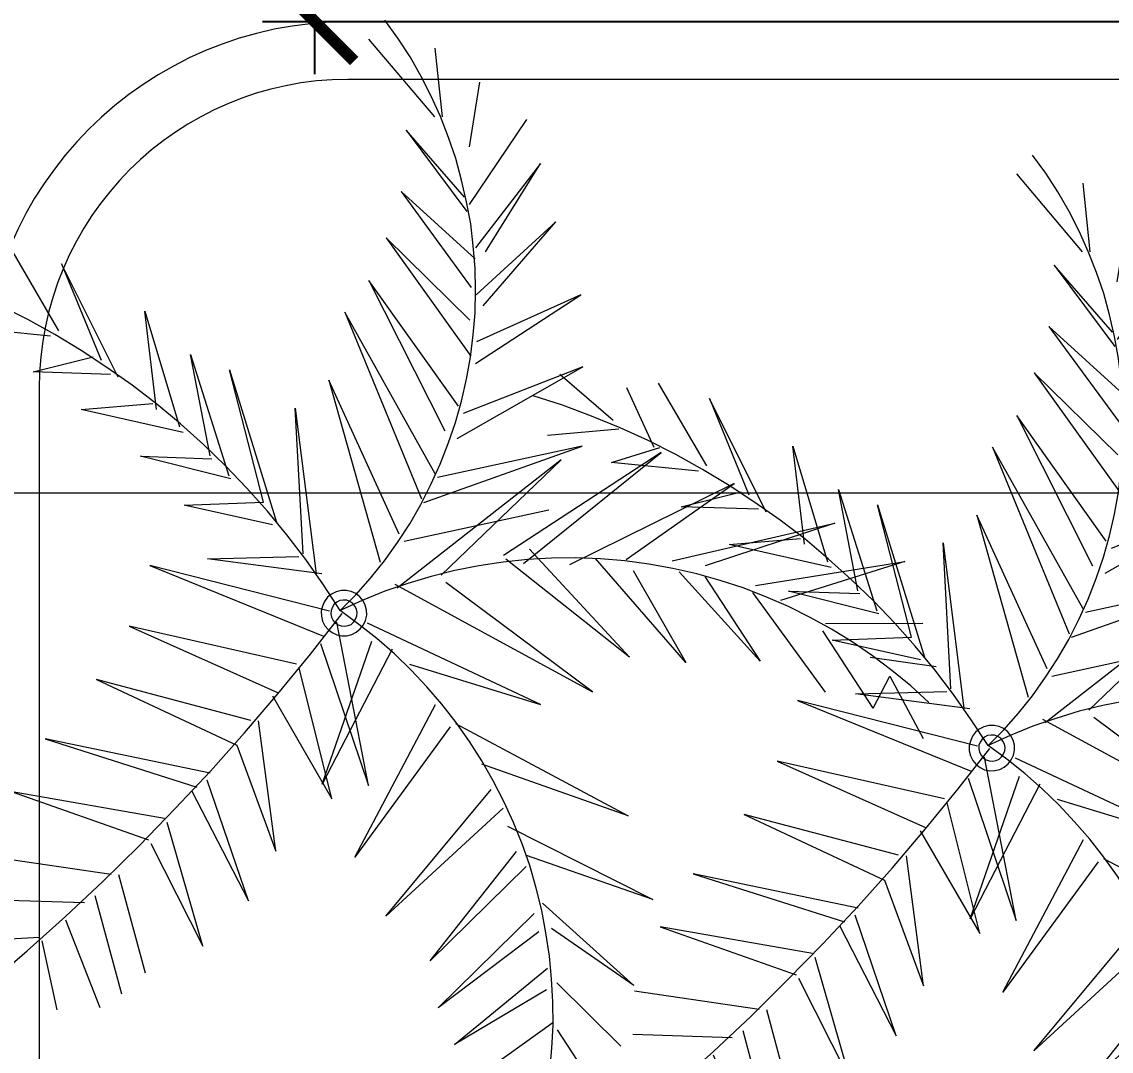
# Model space of a CAD drawing. Header units: millimetres. Extents: x 485872 to 486142, y -52344 to -52207.
# Drawn here: x 485939.307 to 485941.389, y -52261.565 to -52259.599 of the extents above; entities that cross this region are included whole.
import ezdxf

# ---------------------------------------------------------------- set-up
doc = ezdxf.new("R2010")
doc.units = ezdxf.units.MM
doc.header["$LTSCALE"] = 15
doc.header["$PDMODE"] = 2
doc.header["$PDSIZE"] = -10
doc.linetypes.add('DASHDOTX2', pattern=[50.8, 25.4, -12.7, 0, -12.7])
doc.layers.add('hacth', color=9, linetype='Continuous')
doc.layers.add('PAREDE', color=255, linetype='Continuous', lineweight=13)
doc.styles.get("Standard").update_dxf_attribs({"font": ''})
doc.styles.get('Standard').set_extended_font_data('Flux Architect', italic=True)
doc.dimstyles.get("Standard").update_dxf_attribs({"dimtxt": 0.2, "dimasz": 0.15, "dimexe": 0.1, "dimexo": 0.3, "dimgap": 0.1, "dimtad": 1, "dimzin": 0, "dimdsep": 46, "dimtxsty": 'Standard', "dimblk": 'ARCHTICK', "dimcen": 0.09, "dimdle": 0.1, "dimclrd": 4, "dimclrt": 2, "dimadec": 0, "dimazin": 0, "dimtfac": 1, "dimtofl": 0, "dimtmove": 0, "dimatfit": 3, "dimfxl": 1, "dimtfillclr": 1, "dimtolj": 1, "dimtzin": 0, "dimarcsym": 1})

# ---------------------------------------------------------------- blocks, each defined once
blk = doc.blocks.new('borbrak')
at = {"layer": 'hacth', "color": 76, "lineweight": 0}
for p, q in [((293.5168614747817, 695.2698518221441), (411.135222147277, 959.5008667326764)), ((411.135222147277, 959.5008667326764), (343.8465785999433, 719.3405860952624)), ((427.5470864281524, 767.4820546550908), (528.7535828197722, 923.3947653161888)), ((612.4540906615439, 899.3240310430699), (528.7535828197722, 803.5881560715786)), ((167.1455065137706, 587.4986097140645), (276.5579350526095, 887.2886639065109)), ((276.5579350526095, 887.2886639065109), (209.2692915052758, 635.0930161257565)), ((616.2835256644757, 838.6001332053563), (571.9714921075501, 824.9235796380087)), ((616.2835256644757, 838.6001332053563), (661.6896835039953, 850.0884382005897)), ((-614.0592332429369, 635.0930161257565), (-690.1008710788446, 815.6235232081088)), ((571.9714921075501, 824.9235796380087), (528.2065206784754, 809.0587774917075)), ((612.4540906615439, 755.4466875117505), (579.083299944934, 815.6235232081088)), ((579.083299944934, 815.6235232081088), (713.6605870532222, 803.5881560715786)), ((-521.6057311126497, 611.5693439871827), (-605.8533011093386, 791.5527889349905)), ((-605.8533011093386, 791.5527889349905), (-538.5646575348219, 599.5339768506527)), ((484.9886114042599, 791.0057267936645), (442.8648264127549, 771.3114896580228)), ((528.2065206784754, 809.0587774917075), (484.9886114042599, 791.0057267936645)), ((-706.5127353596617, 695.2698518221441), (-798.9662374763284, 779.5174217984602)), ((442.8648264127549, 771.3114896580228), (401.8351657309684, 749.4290039434562)), ((-437.9052232981194, 551.3925082908245), (-496.4408725704415, 755.4466875117505)), ((-496.4408725704415, 755.4466875117505), (-463.070081867394, 551.3925082908245)), ((108.6098572413902, 767.4820546550908), (66.48607226344757, 419.0034697683004)), ((116.8157893885509, 515.2864068743364), (108.6098572413902, 767.4820546550908)), ((401.8351657309684, 749.4290039434562), (361.8996293183883, 725.9053318116638)), ((612.4540906615439, 755.4466875117505), (436.3000807166681, 755.4466875117505)), ((-782.5543731819489, 683.2344846855849), (-900.1727338680066, 743.4113203819722)), ((-353.6576533285552, 719.3405860952624), (-387.5755061728996, 503.2510397377773)), ((-353.6576533285552, 479.1803054646589), (-353.6576533285552, 719.3405860952624)), ((361.8996293183883, 725.9053318116638), (322.5111550471047, 700.1934111077571)), ((-954.8789481374553, 694.1757275394922), (-997.5497952703154, 691.9874789673484)), ((-912.2081010181572, 694.1757275394922), (-954.8789481374553, 694.1757275394922)), ((-869.5372538717347, 691.4404168260222), (-912.2081010181572, 694.1757275394922)), ((-827.4134688937338, 687.0639196749543), (-869.5372538717347, 691.4404168260222)), ((-785.2896839022287, 680.4991739721153), (-827.4134688937338, 687.0639196749543)), ((322.5111550471047, 700.1934111077571), (284.763867186266, 672.8403039662516)), ((301.7227936084382, 683.2344846855849), (536.9595149670495, 695.2698518221441)), ((-790.7603053291677, 671.1991175422443), (-983.8732416962157, 647.128383269126)), ((-743.1658989106654, 671.7461796903808), (-785.2896839022287, 680.4991739721153)), ((-702.1362382153748, 661.3519989710185), (-743.1658989106654, 671.7461796903808)), ((-17.76149770611664, 683.2344846855849), (-17.76149770611664, 323.26759479678)), ((16.15635513822781, 347.3383290698984), (-17.76149770611664, 683.2344846855849)), ((284.763867186266, 672.8403039662516), (248.6577657765593, 643.8460104143305)), ((-661.6536396614392, 648.2225075449969), (-702.1362382153748, 661.3519989710185)), ((-621.7181032488587, 633.4518296949681), (-661.6536396614392, 648.2225075449969)), ((-236.0392926561181, 647.128383269126), (-286.3690097812214, 406.9681026249307)), ((-252.9982190782321, 371.4090633566083), (-236.0392926561181, 647.128383269126)), ((-631.0181596651091, 635.0930161257565), (-798.9662374763284, 611.5693439871827)), ((-582.329628977517, 617.0399654141512), (-621.7181032488587, 633.4518296949681)), ((248.6577657765593, 643.8460104143305), (213.6457886495045, 613.2105304112192)), ((-798.9662374763284, 611.5693439871827), (-605.8533011093386, 623.6047111305523)), ((-544.0352789889439, 597.8927904266457), (-582.329628977517, 617.0399654141512)), ((213.6457886495045, 613.2105304112192), (180.2749979465734, 580.3868018563369)), ((419.3411542944958, 623.6047111305523), (192.3103650831034, 587.4986097140645)), ((226.228217927448, 623.6047111305523), (419.3411542944958, 623.6047111305523)), ((-521.6057311126497, 587.4986097140645), (-706.5127353596617, 539.3571411610463)), ((-506.8350532694022, 577.6514911428677), (-544.0352789889439, 597.8927904266457)), ((-470.7289518461911, 555.2219432937563), (-506.8350532694022, 577.6514911428677)), ((-110.2149998227833, 563.4278754341648), (-210.8744340731064, 299.1968605168513)), ((-185.7095755308981, 251.055391957052), (-110.2149998227833, 563.4278754341648)), ((180.2749979465734, 580.3868018563369), (147.9983315126736, 547.0160111533478)), ((-706.5127353596617, 539.3571411610463), (-480.0290082896244, 551.3925082908245)), ((-435.1699125914018, 531.1512090138567), (-470.7289518461911, 555.2219432937563)), ((147.9983315126736, 547.0160111533478), (117.9099136712611, 511.4569718714047)), ((-401.7991218884126, 504.8922261685945), (-435.1699125914018, 531.1512090138567)), ((-429.1522290231077, 515.2864068743364), (-647.9770860872812, 467.1449383213182)), ((-368.9753933130996, 477.5391190270893), (-401.7991218884126, 504.8922261685945)), ((-110.2149998227833, 515.2864068743364), (-76.29714697843883, 119.213415575854)), ((-51.13228840910597, 202.9139234040049), (-110.2149998227833, 515.2864068743364)), ((343.8465785999433, 503.2510397377773), (83.44499868556159, 467.1449383213182)), ((117.9099136712611, 511.4569718714047), (88.91562011255883, 474.8038083135907)), ((141.9806479443214, 515.2864068743364), (343.8465785999433, 503.2510397377773)), ((-647.9770860872812, 467.1449383213182), (-370.6165797507856, 479.1803054646589)), ((-337.7928511890931, 447.9977633270027), (-368.9753933130996, 477.5391190270893)), ((88.91562011255883, 474.8038083135907), (62.10957511910237, 436.5094583317985)), ((-308.2514954754151, 417.3622833442932), (-337.7928511890931, 447.9977633270027)), ((-42.92635627544949, 443.0742040414189), (-143.5857905257726, 178.8431891308864)), ((-280.3513261993649, 385.632679065282), (-308.2514954754151, 417.3622833442932)), ((276.5579350526095, 419.0034697683004), (-9.008503431105055, 323.26759479678)), ((-0.8025712838862091, 371.4090633566083), (276.5579350526095, 419.0034697683004)), ((62.10957511910237, 436.5094583317985), (36.94471654982772, 397.1209840605153)), ((-303.3279362034518, 406.9681026249307), (-597.6473689620616, 394.9327354815905)), ((36.94471654982772, 397.1209840605153), (13.96810655930312, 357.1854476410954)), ((-597.6473689620616, 394.9327354815905), (-278.1630776204401, 359.373696213239)), ((-254.0923433608841, 351.7148262209667), (-280.3513261993649, 385.632679065282)), ((13.96810655930312, 357.1854476410954), (-7.367317007156088, 315.6087247908872)), ((-229.4745469328482, 317.2499112284859), (-254.0923433608841, 351.7148262209667)), ((-572.4825104062911, 323.26759479678), (-193.9155076509342, 251.055391957052)), ((-219.0803662338876, 299.1968605168513), (-572.4825104062911, 323.26759479678)), ((-206.49793694244, 281.143809812027), (-229.4745469328482, 317.2499112284859)), ((-85.0501412534504, 119.213415575854), (293.5168614747817, 323.26759479678)), ((293.5168614747817, 323.26759479678), (-34.17336198693373, 202.9139234040049)), ((-7.367317007156088, 315.6087247908872), (-26.5144920081948, 272.9378776648082)), ((-185.1625133759807, 244.4906462542131), (-206.49793694244, 281.143809812027)), ((-26.5144920081948, 272.9378776648082), (-44.02048057172215, 229.7199683974032)), ((201.0633593581151, 71.07194702280684), (528.7535828197722, 251.055391957052)), ((528.7535828197722, 251.055391957052), (293.5168614747817, 71.07194702280684)), ((-166.0153383748838, 206.1962962588296), (-185.1625133759807, 244.4906462542131)), ((-44.02048057172215, 229.7199683974032), (-59.33822055626661, 185.9549969818326)), ((-480.0290082896244, 226.9846576839045), (-135.3798584057367, 119.213415575854)), ((-160.5447169479448, 178.8431891308864), (-480.0290082896244, 226.9846576839045)), ((259.5990086304373, 226.9846576839045), (-51.13228840910597, 34.96584559956682)), ((58.28014011622871, 59.03657987946644), (259.5990086304373, 226.9846576839045)), ((-149.0564119527116, 167.3548841356824), (-166.0153383748838, 206.1962962588296)), ((419.3411542944958, 47.00121273612603), (688.495728483831, 202.9139234040049)), ((688.495728483831, 202.9139234040049), (486.6297978418296, 47.00121273612603)), ((-133.191609826812, 127.4193477162625), (-149.0564119527116, 167.3548841356824)), ((-59.33822055626661, 185.9549969818326), (-72.46771198906936, 141.0959012836101)), ((-470.7289518461911, 143.8312119971087), (-184.0683890933287, 4.330365610017904)), ((-229.4745469328482, 4.330365610017904), (-470.7289518461911, 143.8312119971087)), ((-120.0621183939511, 86.93674915551674), (-133.191609826812, 127.4193477162625)), ((-72.46771198906936, 141.0959012836101), (-83.95601698430255, 96.23680558538764)), ((-108.5738133987761, 45.90708846022605), (-120.0621183939511, 86.93674915551674)), ((-83.95601698430255, 96.23680558538764), (-92.70901125925593, 50.28358559770277)), ((-600.3826796823996, 78.73081701510819), (-307.7044333341182, -4.969690813071792)), ((-353.1105911736377, -4.969690813071792), (-600.3826796823996, 78.73081701510819)), ((112.4392922443221, 63.41307701694312), (69.22138297010679, 55.7542070246709)), ((156.2042636598926, 69.4307605852373), (112.4392922443221, 63.41307701694312)), ((199.9692350618424, 73.26019558816915), (156.2042636598926, 69.4307605852373)), ((244.2812686187099, 74.90138201217631), (199.9692350618424, 73.26019558816915)), ((288.5933021891396, 74.35431987763148), (244.2812686187099, 74.90138201217631)), ((332.3582736047101, 71.61900915735168), (288.5933021891396, 74.35431987763148)), ((376.12324500666, 67.242512019875), (332.3582736047101, 71.61900915735168)), ((419.8882164222302, 60.67776630347362), (376.12324500666, 67.242512019875)), ((579.083299944934, 22.9304784629785), (806.1140891563846, 83.10731415258488)), ((806.1140891563846, 83.10731415258488), (629.4130170836578, 10.89511132644839)), ((-118.9679940977366, 42.07765345729422), (-125.5327398209483, 34.96584559956682)), ((-110.7620619777008, 47.00121273612603), (-118.9679940977366, 42.07765345729422)), ((-101.4620055614505, 50.28358559770277), (-110.7620619777008, 47.00121273612603)), ((-99.8208191237645, 4.330365610017904), (-108.5738133987761, 45.90708846022605)), ((-91.61488697660386, 51.37770988716511), (-101.4620055614505, 50.28358559770277)), ((-92.70901125925593, 50.28358559770277), (-99.8208191237645, 4.330365610017904)), ((-82.3148305467912, 50.28358559770277), (-91.61488697660386, 51.37770988716511)), ((-73.01477413042448, 47.00121273612603), (-82.3148305467912, 50.28358559770277)), ((-64.80884198326386, 42.07765345729422), (-73.01477413042448, 47.00121273612603)), ((-57.69703413225943, 34.96584559956682), (-64.80884198326386, 42.07765345729422)), ((26.00347369589144, 45.90708846022605), (-16.66737343696877, 33.87172131688567)), ((16.15635513822781, 47.00121273612603), (158.9395743801142, -205.1944350378471)), ((69.22138297010679, 55.7542070246709), (26.00347369589144, 45.90708846022605)), ((309.9287257555989, -229.2651693109656), (150.1865800915984, 59.03657987946644)), ((201.0633593581151, 59.03657987946644), (309.9287257555989, -229.2651693109656)), ((436.3000807166681, -241.300536454306), (343.8465785999433, 59.03657987946644)), ((385.970363577886, 59.03657987946644), (436.3000807166681, -241.300536454306)), ((463.1061257100663, 51.92477202173904), (419.8882164222302, 60.67776630347362)), ((505.776972829364, 41.5305913091579), (463.1061257100663, 51.92477202173904)), ((-665.4830746508086, 32.23053488609731), (-431.3404775748494, -32.86986009590328)), ((-483.3113811375807, -42.16991651221178), (-665.4830746508086, 32.23053488609731)), ((-131.0033612478873, 26.75991345912918), (-134.2857341095223, 17.45985703603946)), ((-125.5327398209483, 34.96584559956682), (-131.0033612478873, 26.75991345912918)), ((-109.6679376814863, 25.66578917647712), (-113.4973726707976, 20.19516774950898)), ((-104.1973162544891, 29.49522417262779), (-109.6679376814863, 25.66578917647712)), ((-98.1796326862532, 32.23053488609731), (-104.1973162544891, 29.49522417262779)), ((-91.61488697660386, 32.77759702742333), (-98.1796326862532, 32.23053488609731)), ((-85.0501412534504, 32.23053488609731), (-91.61488697660386, 32.77759702742333)), ((-79.03245771233924, 29.49522417262779), (-85.0501412534504, 32.23053488609731)), ((-74.10889839951416, 25.66578917647712), (-79.03245771233924, 29.49522417262779)), ((-70.27946341014467, 20.19516774950898), (-74.10889839951416, 25.66578917647712)), ((-16.66737343696877, 33.87172131688567), (-58.24409627361456, 20.19516774950898)), ((-52.77347484661732, 26.75991345912918), (-57.69703413225943, 34.96584559956682)), ((-49.49110199866119, 17.45985703603946), (-52.77347484661732, 26.75991345912918)), ((158.9395743801142, -205.1944350378471), (-17.76149770611664, 22.9304784629785)), ((553.9184413891635, -217.2298021811875), (469.6708714197156, 34.96584559956682)), ((503.5887242640018, 34.96584559956682), (553.9184413891635, -217.2298021811875)), ((548.4478199622243, 28.40109988994664), (505.776972829364, 41.5305913091579)), ((590.024542798812, 14.17748418124392), (548.4478199622243, 28.40109988994664)), ((-782.5543731819489, 4.330365610017904), (-561.5412675388507, -60.77002937195358)), ((-613.5121710880193, -79.37014221813297), (-782.5543731819489, 4.330365610017904)), ((-177.503643370117, 13.6304220331076), (-320.833924766921, -153.7705936232232)), ((-217.4391797963181, 2.689179186010731), (-276.5218912099954, -1.687317965057445)), ((-158.3564683962031, 4.330365610017904), (-217.4391797963181, 2.689179186010731)), ((-99.8208191237645, 4.330365610017904), (-158.3564683962031, 4.330365610017904)), ((-134.2857341095223, 17.45985703603946), (-135.3798584057367, 7.612738464842549)), ((-135.3798584057367, 7.612738464842549), (-134.2857341095223, -1.687317965057445)), ((-116.2326834046398, 14.17748418124392), (-116.7797455459949, 7.612738464842549)), ((-116.7797455459949, 7.612738464842549), (-116.2326834046398, 1.595054896548389)), ((-113.4973726707976, 20.19516774950898), (-116.2326834046398, 14.17748418124392)), ((-116.2326834046398, 1.595054896548389), (-113.4973726707976, -4.422628678526962)), ((-58.24409627361456, 20.19516774950898), (-99.8208191237645, 4.330365610017904)), ((-61.52646913519127, -88.67019864800386), (-93.25607340061106, 4.330365610017904)), ((-67.54415270348545, 14.17748418124392), (-70.27946341014467, 20.19516774950898)), ((-70.27946341014467, -4.422628678526962), (-67.54415270348545, 1.595054896548389)), ((-66.45002842083339, 7.612738464842549), (-67.54415270348545, 14.17748418124392)), ((-67.54415270348545, 1.595054896548389), (-66.45002842083339, 7.612738464842549)), ((-48.39697770238853, 7.612738464842549), (-49.49110199866119, 17.45985703603946)), ((-49.49110199866119, -1.687317965057445), (-48.39697770238853, 7.612738464842549)), ((630.5071413528058, -2.781442240928298), (590.024542798812, 14.17748418124392)), ((-393.0461275998969, -17.00505794963101), (-451.0347147173014, -27.94630080350908)), ((-431.3404775748494, -135.1704807770438), (-353.1105911736377, -4.969690813071792)), ((-307.7044333341182, -14.26974723613239), (-431.3404775748494, -135.1704807770438)), ((-335.0575404688134, -8.252063667867331), (-393.0461275998969, -17.00505794963101)), ((-110.2149998227833, -13.17562296026153), (-370.6165797507856, -253.3359035976755)), ((-276.5218912099954, -1.687317965057445), (-335.0575404688134, -8.252063667867331)), ((-320.833924766921, -153.7705936232232), (-229.4745469328482, -4.969690813071792)), ((-134.2857341095223, -1.687317965057445), (-131.0033612478873, -10.98737438133685)), ((-131.0033612478873, -10.98737438133685), (-125.5327398209483, -19.1933065217454)), ((-125.5327398209483, -19.1933065217454), (-118.9679940977366, -26.3051143795019)), ((-113.4973726707976, -4.422628678526962), (-109.6679376814863, -9.893250098655695)), ((-109.6679376814863, -9.893250098655695), (-104.1973162544891, -13.72268509480636)), ((-104.1973162544891, -13.72268509480636), (-98.1796326862532, -16.45799580827588)), ((-98.1796326862532, -16.45799580827588), (-91.61488697660386, -17.00505794963101)), ((-91.61488697660386, -17.00505794963101), (-85.0501412534504, -16.45799580827588)), ((209.2692915052758, -132.9822321981191), (-85.0501412534504, -13.17562296026153)), ((-85.0501412534504, -16.45799580827588), (-79.03245771233924, -13.72268509480636)), ((-79.03245771233924, -13.72268509480636), (-74.10889839951416, -9.893250098655695)), ((-74.10889839951416, -9.893250098655695), (-70.27946341014467, -4.422628678526962)), ((-64.80884198326386, -26.3051143795019), (-57.69703413225943, -19.1933065217454)), ((-57.69703413225943, -19.1933065217454), (-52.77347484661732, -10.98737438133685)), ((-52.77347484661732, -10.98737438133685), (-49.49110199866119, -1.687317965057445)), ((637.6189492173144, -253.3359035976755), (587.2892320921528, -1.140255816921124)), ((621.2070849364973, -13.17562296026153), (637.6189492173144, -253.3359035976755)), ((670.9897399203037, -21.38155510067008), (630.5071413528058, -2.781442240928298)), ((721.8665191868203, -37.24635723337997), (889.8145970116601, -1.140255816921124)), ((-508.4762397070297, -41.07579223631183), (-565.3707025417824, -56.39353222088539)), ((-424.7757318788208, -32.86986009590328), (-554.9765218427636, -153.7705936232232)), ((-451.0347147173014, -27.94630080350908), (-508.4762397070297, -41.07579223631183)), ((-118.9679940977366, -26.3051143795019), (-110.7620619777008, -31.22867366511491)), ((-110.7620619777008, -31.22867366511491), (-101.4620055614505, -34.51104651991045)), ((-101.4620055614505, -34.51104651991045), (-91.61488697660386, -35.60517080937279)), ((-91.61488697660386, -35.60517080937279), (-82.3148305467912, -34.51104651991045)), ((-82.3148305467912, -34.51104651991045), (-73.01477413042448, -31.22867366511491)), ((-73.01477413042448, -31.22867366511491), (-64.80884198326386, -26.3051143795019)), ((709.8311520502903, -41.62285437766695), (670.9897399203037, -21.38155510067008)), ((713.6605870532222, -265.3712707342056), (688.495728483831, -37.24635723337997)), ((748.1255020524841, -63.50534008542307), (709.8311520502903, -41.62285437766695)), ((-548.4117761196102, -60.77002937195358), (-691.7420574892312, -200.2708757590153)), ((-565.3707025417824, -56.39353222088539), (-621.7181032488587, -73.35245864986791)), ((-554.9765218427636, -153.7705936232232), (-476.7466354144271, -42.16991651221178)), ((-370.6165797507856, -253.3359035976755), (-76.29714697843883, -49.28172437674948)), ((-92.161949117959, -42.16991651221178), (-92.161949117959, -42.16991651221178)), ((-68.09121483121997, -61.31709151327959), (209.2692915052758, -132.9822321981191)), ((721.8665191868203, -61.31709151327959), (713.6605870532222, -265.3712707342056)), ((-704.871548922034, -107.2703114941832), (-945.5788917211464, -79.37014221813297)), ((-945.5788917211464, -79.37014221813297), (-750.2777067616116, -116.5703679240832)), ((-691.7420574892312, -200.2708757590153), (-626.6416625208221, -79.37014221813297)), ((-621.7181032488587, -73.35245864986791), (-677.5184417873385, -93.04669578550964)), ((785.3257277447847, -87.5760743585415), (748.1255020524841, -63.50534008542307)), ((-677.5184417873385, -93.04669578550964), (-732.2246560567291, -114.9291815000761)), ((-31.98511343519204, -182.2178250474098), (-61.52646913519127, -88.67019864800386)), ((789.1551627341543, -277.4066378707939), (780.9492306005559, -85.38782578642713)), ((820.8847670266988, -113.2879950624774), (785.3257277447847, -87.5760743585415)), ((957.103240558994, -85.38782578642713), (797.3610948813727, -85.38782578642713)), ((-717.4539782135397, -116.5703679240832), (-802.2486103244009, -237.4711014513741)), ((-732.2246560567291, -114.9291815000761), (-786.3838081849389, -138.4528536250582)), ((-59.88528269767994, -120.9468650683411), (-295.1220040426124, -349.6188407105219)), ((192.3103650831034, -205.1944350378471), (-51.13228840910597, -120.9468650683411)), ((855.8967441536951, -140.6411022039829), (820.8847670266988, -113.2879950624774)), ((-841.0900224543294, -153.7705936232232), (-1023.261715967441, -144.4705371933232)), ((-786.3838081849389, -138.4528536250582), (-839.4488360167015, -164.1647743357753)), ((-802.2486103244009, -237.4711014513741), (-763.4071981944144, -125.8704243471438)), ((-839.4488360167015, -164.1647743357753), (-891.4197395794326, -191.5178814704704)), ((-841.0900224543294, -172.3707064693735), (-945.5788917211464, -302.5714964401558)), ((-295.1220040426124, -349.6188407105219), (-34.17336198693373, -181.1237007579475)), ((-4.084944159083534, -276.3125135881129), (-31.98511343519204, -182.2178250474098)), ((-1049.520698805863, -200.2708757590153), (-925.8846545651904, -218.8709886051947)), ((-891.4197395794326, -191.5178814704704), (-942.2965188460076, -221.059237170557)), ((-34.17336198693373, -193.1590678944776), (192.3103650831034, -205.1944350378471)), ((-942.2965188460076, -221.059237170557), (-992.0791738433763, -252.7888414495392)), ((-945.5788917211464, -302.5714964401558), (-919.3199088555413, -209.5709321753238)), ((217.4752236389322, -349.6188407105219), (-9.008503431105055, -241.300536454306)), ((-1010.679286675993, -256.0712143111449), (-1140.333014498639, -293.271440010285)), ((-990.9850495607242, -256.0712143111449), (-1056.085444529133, -376.9719478384359)), ((-992.0791738433763, -252.7888414495392), (-1040.767704530968, -286.1596321525285)), ((-17.76149770611664, -253.3359035976755), (-244.2452247761539, -457.3900828186014)), ((-1040.767704530968, -286.1596321525285), (-1088.362110963033, -321.1716092863353)), ((21.62697656522505, -370.9542642633605), (-4.084944159083534, -276.3125135881129)), ((-244.2452247761539, -457.3900828186014), (7.403360849653836, -301.4773721506935)), ((7.403360849653836, -301.4773721506935), (217.4752236389322, -349.6188407105219)), ((-1088.362110963033, -321.1716092863353), (-1134.315330930345, -358.3718349922565)), ((24.36228727188427, -373.1425128422852), (-202.6685019530705, -601.2674263363298)), ((44.60358655563323, -466.143077100336), (21.62697656522505, -370.9542642633605)), ((268.3520029054489, -445.3547156752318), (32.56821941910312, -385.1778799788736)), ((-202.6685019530705, -601.2674263363298), (32.56821941910312, -409.2486142587731)), ((32.56821941910312, -421.2839814021135), (268.3520029054489, -445.3547156752318)), ((65.93901012209244, -561.8789520650753), (44.60358655563323, -466.143077100336)), ((49.52714584121713, -493.4961842282791), (-152.3387848279089, -709.5857305925456)), ((293.5168614747817, -565.7083870680071), (58.28014011622871, -493.4961842282791)), ((-152.3387848279089, -709.5857305925456), (66.48607226344757, -541.6376527880784)), ((85.63324723736149, -658.1618891779218), (65.93901012209244, -561.8789520650753)), ((74.69200439698761, -541.6376527880784), (293.5168614747817, -565.7083870680071)), ((83.44499868556159, -637.3735277528176), (-76.29714697843883, -817.9040348487614)), ((276.5579350526095, -685.5149963126457), (91.65093081921805, -625.3381606230392)), ((102.5921736594755, -754.4448262907681), (85.63324723736149, -658.1618891779218)), ((99.85686296643692, -685.5149963126457), (284.763867186266, -745.6918320090042)), ((-9.008503431105055, -865.4984412604537), (99.85686296643692, -709.5857305925456)), ((117.362851529906, -851.8218876930767), (102.5921736594755, -754.4448262907681)), ((284.763867186266, -793.8333005620516), (108.6098572413902, -757.7271991523738)), ((108.6098572413902, -817.9040348487614), (32.56821941910312, -949.7460112299304)), ((116.8157893885509, -817.9040348487614), (242.6400822082651, -865.4984412604537)), ((130.4923429627088, -948.6518869472784), (117.362851529906, -851.8218876930767))]:
    blk.add_line(p, q, dxfattribs=at)
blk = doc.blocks.new('_ArchTick')
at = {"color": 0, "const_width": 0.15}
blk.add_lwpolyline([(-0.5, -0.5), (0.5, 0.5)], dxfattribs=at)
blk = doc.blocks.new('*D239')
at = {"color": 4, "linetype": 'Continuous', "lineweight": -2, "transparency": 16777216}
blk.add_line((486087.9756347006, -52259.69863527706), (486087.9756347006, -52254.09863527706), dxfattribs=at)
at = {"color": 0, "linetype": 'Continuous', "lineweight": -2, "transparency": 16777216}
for p, q in [((486090.4388632074, -52254.19863527706), (486087.8756347006, -52254.19863527706)), ((486090.4388632074, -52259.59863527706), (486087.8756347006, -52259.59863527706))]:
    blk.add_line(p, q, dxfattribs=at)
at = {"layer": 'Defpoints', "color": 0, "linetype": 'Continuous', "lineweight": 13, "transparency": 16777216}
for p in [(486087.9756347006, -52254.19863527706), (486090.7388632073, -52254.19863527706), (486090.7388632073, -52259.59863527706)]:
    blk.add_point(p, dxfattribs=at)
at = {"color": 4, "linetype": 'Continuous', "lineweight": -2, "transparency": 16777216, "xscale": 0.15, "yscale": 0.15, "zscale": 0.15}
for p, rotation in [((486087.9756347006, -52254.19863527706), 90), ((486087.9756347006, -52259.59863527706), 270)]:
    blk.add_blockref('_ArchTick', p, dxfattribs=dict(at, rotation=rotation))
at = {"color": 2, "linetype": 'Continuous', "lineweight": 13, "transparency": 16777216, "insert": (486087.7734518902, -52256.89863527719), "char_height": 0.2, "attachment_point": 5, "rotation": 90}
blk.add_mtext('\\A1;5.40', dxfattribs=at)

msp = doc.modelspace()

# ---------------------------------------------------------------- linework, layer by layer
at = {"color": 6, "linetype": 'DASHDOTX2', "lineweight": 13}
msp.add_line((485981.2303600025, -52260.49863527703), (485938.7303600025, -52260.49863527703), dxfattribs=at)
at = {"linetype": 'Continuous', "lineweight": 13}
for points in [[(485943.6303600025, -52259.59863527703), (485939.9303600025, -52259.59863527703, 0.4142135623730951), (485939.2303600025, -52260.29863527703), (485939.2303600025, -52264.79863527703)], [(485943.6303600025, -52259.70863527703), (485939.9303600025, -52259.70863527703, 0.4142135623730951), (485939.3403600025, -52260.29863527703), (485939.3403600025, -52264.79863527703)]]:
    msp.add_lwpolyline(points, format="xyb", dxfattribs=at)

# ---------------------------------------------------------------- block references
at = {"layer": 'PAREDE', "lineweight": 0, "ltscale": 200, "xscale": 0.001, "yscale": 0.001, "zscale": 0.001, "rotation": 303.1308348545001}
for p in [(485939.9662909873, -52260.80916346377), (485941.2041132203, -52261.06678555948)]:
    msp.add_blockref('borbrak', p, dxfattribs=at)

# ---------------------------------------------------------------- dimensions: what is measured, and where the dimension line sits
at = {"linetype": 'Continuous', "lineweight": 13}
dim = msp.add_linear_dim(base=(485939.867131496, -52254.19863527706), p1=(485942.6303600025, -52259.59863527703), p2=(485942.6303600025, -52254.19863527703), angle=90, dimstyle='Standard', dxfattribs=at)
dim.commit()
dim.dimension.update_dxf_attribs({"geometry": '*D239', "text_midpoint": (485939.6649486856, -52256.89863527719), "insert": (-148.1085032045958, 0)})

doc.saveas('drawing.dxf')
